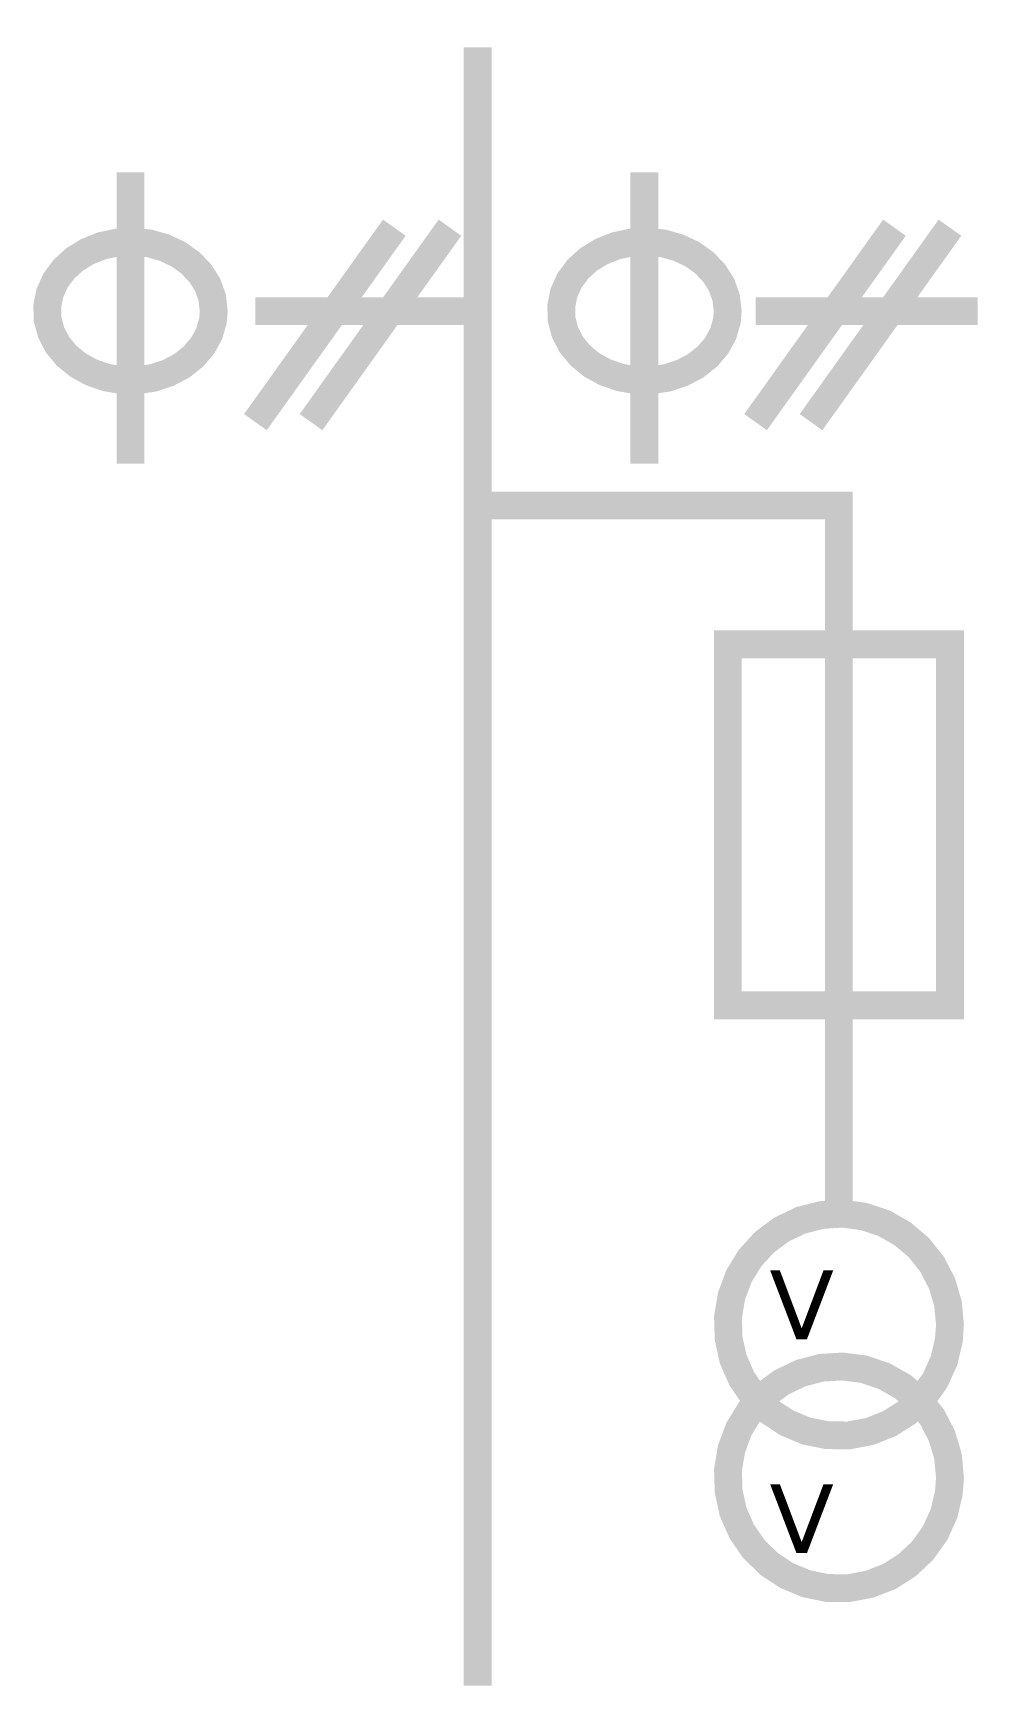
# Model space of a CAD drawing. Extents: x 2110.89 to 2111.67, y 1056.88 to 1058.24.
import ezdxf

# ---------------------------------------------------------------- set-up
doc = ezdxf.new("R2010")
doc.units = 0
doc.styles.add('VERDANA', font='verdana.TTF')

msp = doc.modelspace()

# ---------------------------------------------------------------- linework, layer by layer
at = {"color": 0, "linetype": 'Continuous'}
for points in [[(2111.2521, 1056.8909, 0.0227, 0.0227, 0), (2111.2521, 1058.229, 0.0227, 0.0227, 0)], [(2110.9686, 1057.8888, 0.0227, 0.0227, 0), (2110.9686, 1058.1269, 0.0227, 0.0227, 0)], [(2111.3881, 1057.8888, 0.0227, 0.0227, 0), (2111.3881, 1058.1269, 0.0227, 0.0227, 0)], [(2111.184, 1058.0816, 0.0227, 0.0227, 0), (2111.0706, 1057.9228, 0.0227, 0.0227, 0)], [(2111.2294, 1058.0816, 0.0227, 0.0227, 0), (2111.116, 1057.9228, 0.0227, 0.0227, 0)], [(2111.5923, 1058.0816, 0.0227, 0.0227, 0), (2111.4789, 1057.9228, 0.0227, 0.0227, 0)], [(2111.6376, 1058.0816, 0.0227, 0.0227, 0), (2111.5242, 1057.9228, 0.0227, 0.0227, 0)], [(2111.2521, 1058.0135, 0.0227, 0.0227, 0), (2111.0706, 1058.0135, 0.0227, 0.0227, 0)], [(2111.4789, 1058.0135, 0.0227, 0.0227, 0), (2111.6603, 1058.0135, 0.0227, 0.0227, 0)], [(2111.2521, 1057.8548, 0.0227, 0.0227, 0), (2111.5469, 1057.8548, 0.0227, 0.0227, 0), (2111.5469, 1057.2651, 0.0227, 0.0227, 0)], [(2111.4562, 1057.7414, 0.0227, 0.0227, 0), (2111.6376, 1057.7414, 0.0227, 0.0227, 0), (2111.6376, 1057.4465, 0.0227, 0.0227, 0), (2111.4562, 1057.4465, 0.0227, 0.0227, 0), (2111.4562, 1057.7414, 0.0227, 0.0227, 0), (2111.6376, 1057.7414, 0.0227, 0.0227, 0)]]:
    msp.add_lwpolyline(points, format="xyseb", dxfattribs=at)
at = {"color": 0}
for points in [[(2111.0366, 1058.0135, 0.0227, 0.0227, 0), (2111.0354, 1058.0243, 0.0227, 0.0227, 0), (2111.0317, 1058.0348, 0.0227, 0.0227, 0), (2111.0256, 1058.0444, 0.0227, 0.0227, 0), (2111.0175, 1058.0529, 0.0227, 0.0227, 0), (2111.0076, 1058.06, 0.0227, 0.0227, 0), (2110.9962, 1058.0653, 0.0227, 0.0227, 0), (2110.9839, 1058.0688, 0.0227, 0.0227, 0), (2110.9709, 1058.0702, 0.0227, 0.0227, 0), (2110.9579, 1058.0695, 0.0227, 0.0227, 0), (2110.9453, 1058.0668, 0.0227, 0.0227, 0), (2110.9335, 1058.0621, 0.0227, 0.0227, 0), (2110.923, 1058.0557, 0.0227, 0.0227, 0), (2110.9142, 1058.0476, 0.0227, 0.0227, 0), (2110.9074, 1058.0384, 0.0227, 0.0227, 0), (2110.9028, 1058.0282, 0.0227, 0.0227, 0), (2110.9007, 1058.0175, 0.0227, 0.0227, 0), (2110.901, 1058.0066, 0.0227, 0.0227, 0), (2110.9039, 1057.996, 0.0227, 0.0227, 0), (2110.9091, 1057.986, 0.0227, 0.0227, 0), (2110.9164, 1057.9771, 0.0227, 0.0227, 0), (2110.9257, 1057.9695, 0.0227, 0.0227, 0), (2110.9366, 1057.9635, 0.0227, 0.0227, 0), (2110.9487, 1057.9593, 0.0227, 0.0227, 0), (2110.9615, 1057.9571, 0.0227, 0.0227, 0), (2110.9745, 1057.957, 0.0227, 0.0227, 0), (2110.9873, 1057.959, 0.0227, 0.0227, 0), (2110.9995, 1057.963, 0.0227, 0.0227, 0), (2111.0105, 1057.9688, 0.0227, 0.0227, 0), (2111.0199, 1057.9763, 0.0227, 0.0227, 0), (2111.0275, 1057.9852, 0.0227, 0.0227, 0), (2111.0329, 1057.9951, 0.0227, 0.0227, 0), (2111.0359, 1058.0056, 0.0227, 0.0227, 0)], [(2111.4562, 1058.0135, 0.0227, 0.0227, 0), (2111.4549, 1058.0243, 0.0227, 0.0227, 0), (2111.4512, 1058.0348, 0.0227, 0.0227, 0), (2111.4452, 1058.0444, 0.0227, 0.0227, 0), (2111.4371, 1058.0529, 0.0227, 0.0227, 0), (2111.4272, 1058.06, 0.0227, 0.0227, 0), (2111.4158, 1058.0653, 0.0227, 0.0227, 0), (2111.4035, 1058.0688, 0.0227, 0.0227, 0), (2111.3905, 1058.0702, 0.0227, 0.0227, 0), (2111.3775, 1058.0695, 0.0227, 0.0227, 0), (2111.3649, 1058.0668, 0.0227, 0.0227, 0), (2111.3531, 1058.0621, 0.0227, 0.0227, 0), (2111.3426, 1058.0557, 0.0227, 0.0227, 0), (2111.3338, 1058.0476, 0.0227, 0.0227, 0), (2111.327, 1058.0384, 0.0227, 0.0227, 0), (2111.3224, 1058.0282, 0.0227, 0.0227, 0), (2111.3203, 1058.0175, 0.0227, 0.0227, 0), (2111.3206, 1058.0066, 0.0227, 0.0227, 0), (2111.3234, 1057.996, 0.0227, 0.0227, 0), (2111.3286, 1057.986, 0.0227, 0.0227, 0), (2111.336, 1057.9771, 0.0227, 0.0227, 0), (2111.3453, 1057.9695, 0.0227, 0.0227, 0), (2111.3562, 1057.9635, 0.0227, 0.0227, 0), (2111.3683, 1057.9593, 0.0227, 0.0227, 0), (2111.381, 1057.9571, 0.0227, 0.0227, 0), (2111.3941, 1057.957, 0.0227, 0.0227, 0), (2111.4069, 1057.959, 0.0227, 0.0227, 0), (2111.419, 1057.963, 0.0227, 0.0227, 0), (2111.43, 1057.9688, 0.0227, 0.0227, 0), (2111.4395, 1057.9763, 0.0227, 0.0227, 0), (2111.4471, 1057.9852, 0.0227, 0.0227, 0), (2111.4525, 1057.9951, 0.0227, 0.0227, 0), (2111.4555, 1058.0056, 0.0227, 0.0227, 0)], [(2111.6376, 1057.1857, 0.0227, 0.0227, 0), (2111.636, 1057.203, 0.0227, 0.0227, 0), (2111.631, 1057.2197, 0.0227, 0.0227, 0), (2111.623, 1057.2351, 0.0227, 0.0227, 0), (2111.6122, 1057.2487, 0.0227, 0.0227, 0), (2111.5989, 1057.26, 0.0227, 0.0227, 0), (2111.5838, 1057.2686, 0.0227, 0.0227, 0), (2111.5673, 1057.2741, 0.0227, 0.0227, 0), (2111.5501, 1057.2764, 0.0227, 0.0227, 0), (2111.5327, 1057.2753, 0.0227, 0.0227, 0), (2111.5159, 1057.271, 0.0227, 0.0227, 0), (2111.5002, 1057.2635, 0.0227, 0.0227, 0), (2111.4862, 1057.2531, 0.0227, 0.0227, 0), (2111.4745, 1057.2403, 0.0227, 0.0227, 0), (2111.4654, 1057.2255, 0.0227, 0.0227, 0), (2111.4593, 1057.2092, 0.0227, 0.0227, 0), (2111.4564, 1057.192, 0.0227, 0.0227, 0), (2111.4569, 1057.1746, 0.0227, 0.0227, 0), (2111.4606, 1057.1577, 0.0227, 0.0227, 0), (2111.4676, 1057.1417, 0.0227, 0.0227, 0), (2111.4774, 1057.1274, 0.0227, 0.0227, 0), (2111.4898, 1057.1152, 0.0227, 0.0227, 0), (2111.5043, 1057.1056, 0.0227, 0.0227, 0), (2111.5204, 1057.0989, 0.0227, 0.0227, 0), (2111.5374, 1057.0955, 0.0227, 0.0227, 0), (2111.5548, 1057.0953, 0.0227, 0.0227, 0), (2111.5719, 1057.0985, 0.0227, 0.0227, 0), (2111.5881, 1057.1049, 0.0227, 0.0227, 0), (2111.6028, 1057.1142, 0.0227, 0.0227, 0), (2111.6154, 1057.1262, 0.0227, 0.0227, 0), (2111.6255, 1057.1403, 0.0227, 0.0227, 0), (2111.6327, 1057.1562, 0.0227, 0.0227, 0), (2111.6367, 1057.1731, 0.0227, 0.0227, 0)], [(2111.6376, 1057.061, 0.0227, 0.0227, 0), (2111.636, 1057.0783, 0.0227, 0.0227, 0), (2111.631, 1057.095, 0.0227, 0.0227, 0), (2111.623, 1057.1104, 0.0227, 0.0227, 0), (2111.6122, 1057.124, 0.0227, 0.0227, 0), (2111.5989, 1057.1353, 0.0227, 0.0227, 0), (2111.5838, 1057.1438, 0.0227, 0.0227, 0), (2111.5673, 1057.1494, 0.0227, 0.0227, 0), (2111.5501, 1057.1516, 0.0227, 0.0227, 0), (2111.5327, 1057.1506, 0.0227, 0.0227, 0), (2111.5159, 1057.1462, 0.0227, 0.0227, 0), (2111.5002, 1057.1387, 0.0227, 0.0227, 0), (2111.4862, 1057.1284, 0.0227, 0.0227, 0), (2111.4745, 1057.1156, 0.0227, 0.0227, 0), (2111.4654, 1057.1007, 0.0227, 0.0227, 0), (2111.4593, 1057.0844, 0.0227, 0.0227, 0), (2111.4564, 1057.0673, 0.0227, 0.0227, 0), (2111.4569, 1057.0499, 0.0227, 0.0227, 0), (2111.4606, 1057.0329, 0.0227, 0.0227, 0), (2111.4676, 1057.017, 0.0227, 0.0227, 0), (2111.4774, 1057.0027, 0.0227, 0.0227, 0), (2111.4898, 1056.9905, 0.0227, 0.0227, 0), (2111.5043, 1056.9809, 0.0227, 0.0227, 0), (2111.5204, 1056.9742, 0.0227, 0.0227, 0), (2111.5374, 1056.9707, 0.0227, 0.0227, 0), (2111.5548, 1056.9706, 0.0227, 0.0227, 0), (2111.5719, 1056.9738, 0.0227, 0.0227, 0), (2111.5881, 1056.9801, 0.0227, 0.0227, 0), (2111.6028, 1056.9895, 0.0227, 0.0227, 0), (2111.6154, 1057.0014, 0.0227, 0.0227, 0), (2111.6255, 1057.0156, 0.0227, 0.0227, 0), (2111.6327, 1057.0314, 0.0227, 0.0227, 0), (2111.6367, 1057.0483, 0.0227, 0.0227, 0)]]:
    msp.add_lwpolyline(points, format="xyseb", close=True, dxfattribs=at)

# ---------------------------------------------------------------- texts
at = {"color": 0, "style": 'VERDANA'}
for p in [(2111.4902, 1057.1739), (2111.4902, 1056.9993)]:
    msp.add_text('V', height=0.0562, dxfattribs=at).set_placement(p)

doc.saveas('drawing.dxf')
